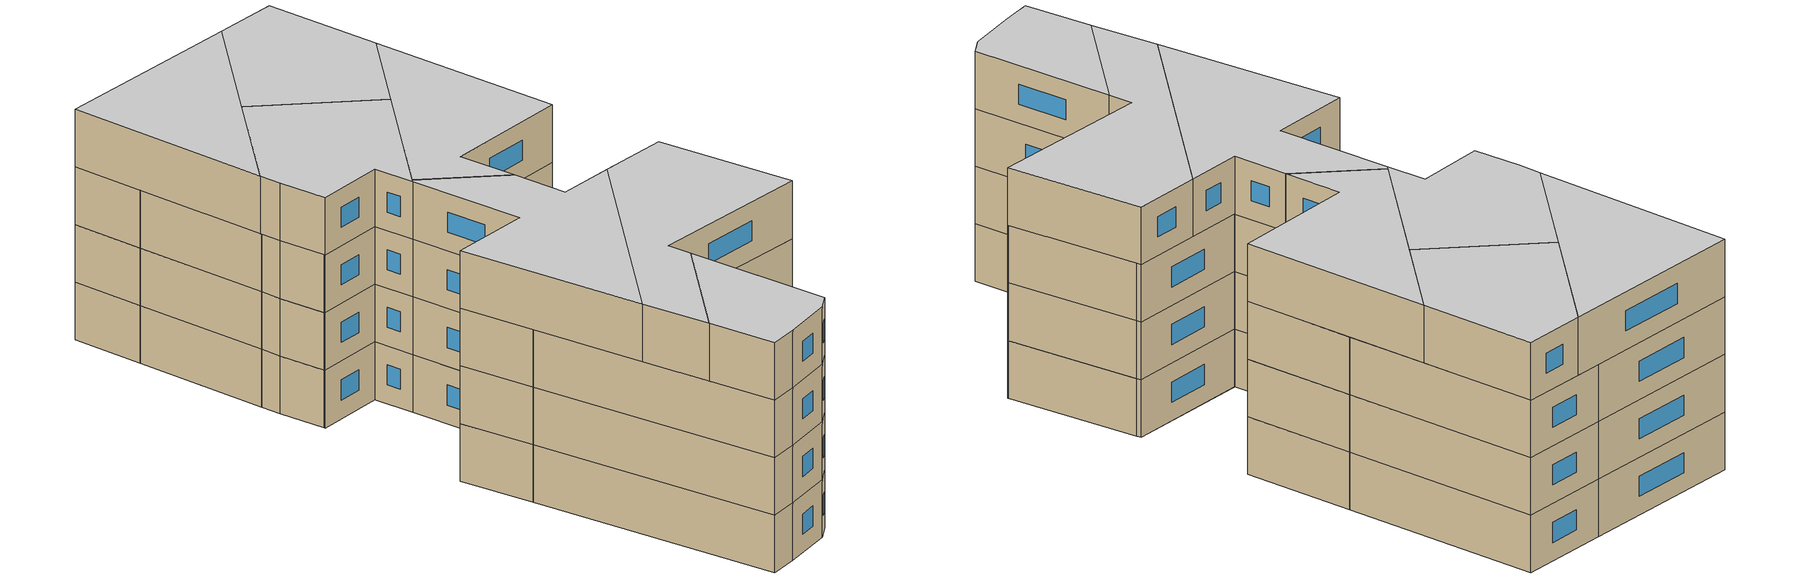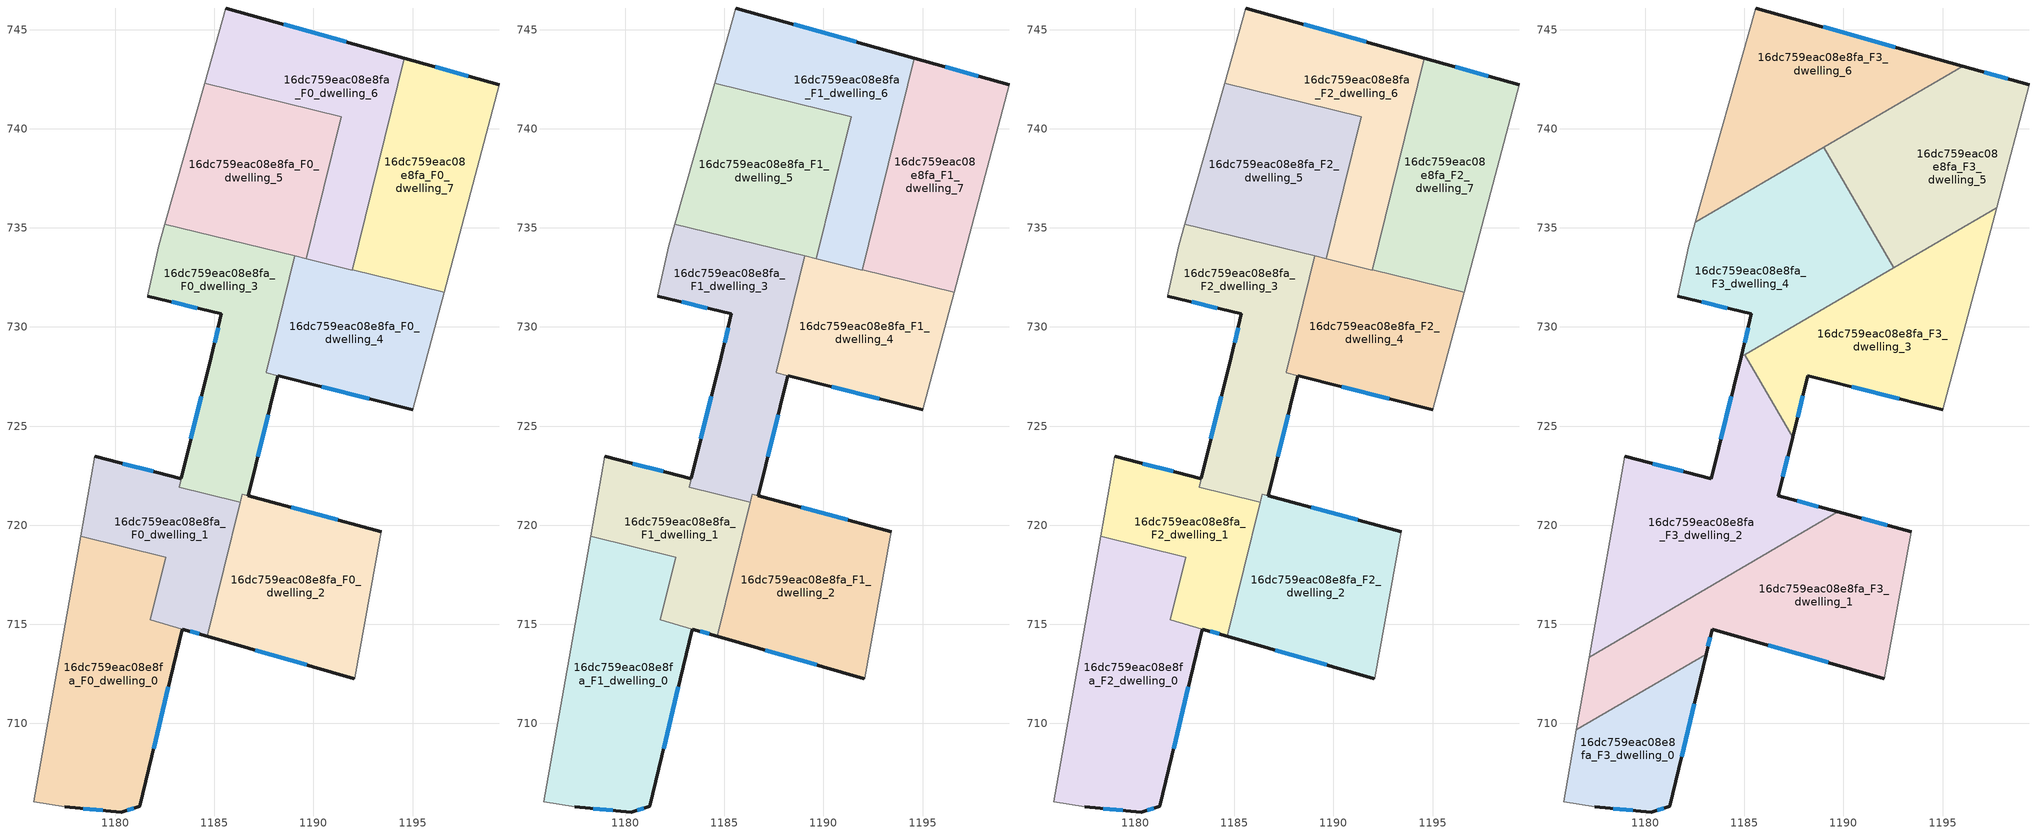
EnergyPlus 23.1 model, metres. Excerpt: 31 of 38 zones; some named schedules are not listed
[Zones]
16dc759eac08e8fa_F0_dwelling_0
 floor ground (EU_floor_Construction): 1182.54,718.39 1181.76,715.22 1183.37,714.76 1181.25,705.82 1180.3,705.53 1177.46,705.79 1175.88,706.04 1178.26,719.44 z0
 wall outside (EU_wall_Construction): 1177.46,705.79 1180.3,705.53 1181.25,705.82 1183.37,714.76 z0:3
 wall adiabatic (EU_wall_Construction): 1178.26,719.44 1175.88,706.04 1177.46,705.79 z0:3
 wall to 16dc759eac08e8fa_F0_dwelling_1 (EU_wall_Construction): 1183.37,714.76 1181.76,715.22 / 1181.76,715.23 1182.54,718.39 1178.26,719.44 z0:3
 window (EU_Window_Construction): 1180.61,705.63 1180.94,705.73 / 1178.38,705.71 1179.38,705.62 / 1181.94,708.73 1182.68,711.85 z0.98:2.02
16dc759eac08e8fa_F0_dwelling_1
 floor ground (EU_floor_Construction): 1186.3,721.15 1184.65,714.39 1181.76,715.22 1182.54,718.39 1178.26,719.44 1178.97,723.47 1183.33,722.35 1183.23,721.91 1184.56,721.58 z0
 wall outside (EU_wall_Construction): 1183.33,722.35 1178.97,723.47 / 1183.37,714.76 1184.65,714.39 z0:3
 wall adiabatic (EU_wall_Construction): 1178.97,723.47 1178.26,719.44 z0:3
 wall to 16dc759eac08e8fa_F0_dwelling_3 (EU_wall_Construction): 1186.3,721.15 1184.56,721.58 1183.23,721.91 1183.33,722.35 z0:3
 wall to 16dc759eac08e8fa_F0_dwelling_2 (EU_wall_Construction): 1184.65,714.39 1186.3,721.15 z0:3
 window (EU_Window_Construction): 1181.91,722.72 1180.39,723.11 / 1183.79,714.64 1184.24,714.51 z0.98:2.02
16dc759eac08e8fa_F0_dwelling_2
 floor ground (EU_floor_Construction): 1193.42,719.67 1193.38,719.43 1192.07,712.29 1192.07,712.26 1184.65,714.39 1186.41,721.57 z0
 wall outside (EU_wall_Construction): 1193.42,719.67 1186.7,721.49 / 1184.65,714.39 1192.07,712.26 z0:3
 wall to 16dc759eac08e8fa_F0_dwelling_3 (EU_wall_Construction): 1186.7,721.49 1186.41,721.57 1186.3,721.15 z0:3
 wall adiabatic (EU_wall_Construction): 1192.07,712.26 1192.07,712.29 1193.38,719.43 1193.42,719.67 z0:3
 window (EU_Window_Construction): 1191.24,720.26 1188.89,720.9 / 1187.07,713.7 1189.66,712.96 z0.98:2.02
16dc759eac08e8fa_F0_dwelling_3
 floor ground (EU_floor_Construction): 1189.04,733.59 1187.61,727.7 1188.21,727.55 1186.7,721.49 1186.41,721.57 1186.3,721.15 1184.56,721.58 1183.23,721.91 1183.33,722.36 1184.84,728.49 1185.36,730.66 1181.64,731.55 1181.65,731.61 1182.19,734.1 1182.5,735.18 z0
 wall outside (EU_wall_Construction): 1181.64,731.55 1185.36,730.66 1184.84,728.49 1183.33,722.36 / 1186.7,721.49 1188.21,727.55 z0:3
 wall adiabatic (EU_wall_Construction): 1182.5,735.18 1182.19,734.1 1181.65,731.61 1181.64,731.55 z0:3
 wall to 16dc759eac08e8fa_F0_dwelling_4 (EU_wall_Construction): 1188.21,727.55 1187.61,727.7 / 1187.61,727.71 1189.04,733.59 z0:3
 wall to 16dc759eac08e8fa_F0_dwelling_5 (EU_wall_Construction): 1189.04,733.59 1182.5,735.18 z0:3
 window (EU_Window_Construction): 1184.35,726.5 1183.82,724.35 / 1185.19,729.96 1185.01,729.2 / 1182.85,731.26 1184.15,730.95 / 1187.19,723.46 1187.72,725.58 z0.98:2.02
16dc759eac08e8fa_F0_dwelling_4
 floor ground (EU_floor_Construction): 1196.59,731.75 1195.02,725.83 1187.61,727.7 1189.04,733.59 z0
 wall outside (EU_wall_Construction): 1188.21,727.55 1195.02,725.83 z0:3
 wall adiabatic (EU_wall_Construction): 1195.02,725.83 1196.59,731.75 z0:3
 wall to 16dc759eac08e8fa_F0_dwelling_7 (EU_wall_Construction): 1196.59,731.75 1191.96,732.88 z0:3
 wall to 16dc759eac08e8fa_F0_dwelling_6 (EU_wall_Construction): 1191.96,732.88 1189.65,733.44 z0:3
 wall to 16dc759eac08e8fa_F0_dwelling_5 (EU_wall_Construction): 1189.65,733.44 1189.04,733.59 z0:3
 window (EU_Window_Construction): 1190.43,726.99 1192.81,726.39 z0.98:2.02
16dc759eac08e8fa_F0_dwelling_5
 floor ground (EU_floor_Construction): 1191.39,740.6 1189.65,733.44 1182.5,735.18 1184.5,742.29 z0
 wall to 16dc759eac08e8fa_F0_dwelling_6 (EU_wall_Construction): 1189.65,733.44 1191.39,740.6 1184.5,742.29 z0:3
 wall adiabatic (EU_wall_Construction): 1184.5,742.29 1182.5,735.18 z0:3
16dc759eac08e8fa_F0_dwelling_6
 floor ground (EU_floor_Construction): 1194.57,743.57 1191.96,732.88 1189.65,733.44 1191.39,740.6 1184.5,742.29 1185.58,746.09 z0
 wall outside (EU_wall_Construction): 1194.57,743.57 1185.58,746.09 z0:3
 wall adiabatic (EU_wall_Construction): 1185.58,746.09 1184.5,742.29 z0:3
 wall to 16dc759eac08e8fa_F0_dwelling_7 (EU_wall_Construction): 1191.96,732.88 1194.57,743.57 z0:3
 window (EU_Window_Construction): 1191.65,744.39 1188.5,745.27 z0.98:2.02
16dc759eac08e8fa_F0_dwelling_7
 floor ground (EU_floor_Construction): 1199.38,742.22 1196.59,731.75 1191.96,732.88 1194.57,743.57 z0
 wall outside (EU_wall_Construction): 1199.38,742.22 1194.57,743.57 z0:3
 wall adiabatic (EU_wall_Construction): 1196.59,731.75 1199.38,742.22 z0:3
 window (EU_Window_Construction): 1197.82,742.66 1196.14,743.13 z0.98:2.02
16dc759eac08e8fa_F1_dwelling_0
 floor to 16dc759eac08e8fa_F0_dwelling_0 (EU_floor_Construction): 1182.54,718.39 1181.76,715.22 1183.37,714.76 1181.25,705.82 1180.3,705.53 1177.46,705.79 1175.88,706.04 1178.26,719.44 z3
 wall outside (EU_wall_Construction): 1177.46,705.79 1180.3,705.53 1181.25,705.82 1183.37,714.76 z3:6
 wall adiabatic (EU_wall_Construction): 1178.26,719.44 1175.88,706.04 1177.46,705.79 z3:6
 wall to 16dc759eac08e8fa_F1_dwelling_1 (EU_wall_Construction): 1183.37,714.76 1181.76,715.22 / 1181.76,715.23 1182.54,718.39 1178.26,719.44 z3:6
 window (EU_Window_Construction): 1180.61,705.63 1180.94,705.73 / 1178.38,705.71 1179.38,705.62 / 1181.94,708.73 1182.68,711.85 z3.98:5.02
16dc759eac08e8fa_F1_dwelling_1
 floor to 16dc759eac08e8fa_F0_dwelling_1 (EU_floor_Construction): 1186.3,721.15 1184.65,714.39 1181.76,715.22 1182.54,718.39 1178.26,719.44 1178.97,723.47 1183.33,722.35 1183.23,721.91 1184.56,721.58 z3
 wall outside (EU_wall_Construction): 1183.33,722.35 1178.97,723.47 / 1183.37,714.76 1184.65,714.39 z3:6
 wall adiabatic (EU_wall_Construction): 1178.97,723.47 1178.26,719.44 z3:6
 wall to 16dc759eac08e8fa_F1_dwelling_3 (EU_wall_Construction): 1186.3,721.15 1184.56,721.58 1183.23,721.91 1183.33,722.35 z3:6
 wall to 16dc759eac08e8fa_F1_dwelling_2 (EU_wall_Construction): 1184.65,714.39 1186.3,721.15 z3:6
 window (EU_Window_Construction): 1181.91,722.72 1180.39,723.11 / 1183.79,714.64 1184.24,714.51 z3.98:5.02
16dc759eac08e8fa_F1_dwelling_2
 floor to 16dc759eac08e8fa_F0_dwelling_2 (EU_floor_Construction): 1193.42,719.67 1193.38,719.43 1192.07,712.29 1192.07,712.26 1184.65,714.39 1186.41,721.57 1186.7,721.49 z3
 wall outside (EU_wall_Construction): 1193.42,719.67 1186.7,721.49 / 1184.65,714.39 1192.07,712.26 z3:6
 wall to 16dc759eac08e8fa_F1_dwelling_3 (EU_wall_Construction): 1186.7,721.49 1186.41,721.57 1186.3,721.15 z3:6
 wall adiabatic (EU_wall_Construction): 1192.07,712.26 1192.07,712.29 1193.38,719.43 1193.42,719.67 z3:6
 window (EU_Window_Construction): 1191.24,720.26 1188.89,720.9 / 1187.07,713.7 1189.66,712.96 z3.98:5.02
16dc759eac08e8fa_F1_dwelling_3
 floor to 16dc759eac08e8fa_F0_dwelling_3 (EU_floor_Construction): 1189.04,733.59 1187.61,727.7 1188.21,727.55 1186.7,721.49 1186.41,721.57 1186.3,721.15 1184.56,721.58 1183.23,721.91 1183.33,722.36 1184.84,728.49 1185.36,730.66 1181.64,731.55 1181.65,731.61 1182.19,734.1 1182.5,735.18 z3
 wall outside (EU_wall_Construction): 1181.64,731.55 1185.36,730.66 1184.84,728.49 1183.33,722.36 / 1186.7,721.49 1188.21,727.55 z3:6
 wall adiabatic (EU_wall_Construction): 1182.5,735.18 1182.19,734.1 1181.65,731.61 1181.64,731.55 z3:6
 wall to 16dc759eac08e8fa_F1_dwelling_4 (EU_wall_Construction): 1188.21,727.55 1187.61,727.7 / 1187.61,727.71 1189.04,733.59 z3:6
 wall to 16dc759eac08e8fa_F1_dwelling_5 (EU_wall_Construction): 1189.04,733.59 1182.5,735.18 z3:6
 window (EU_Window_Construction): 1184.35,726.5 1183.82,724.35 / 1185.19,729.96 1185.01,729.2 / 1182.85,731.26 1184.15,730.95 / 1187.19,723.46 1187.72,725.58 z3.98:5.02
16dc759eac08e8fa_F1_dwelling_4
 floor to 16dc759eac08e8fa_F0_dwelling_4 (EU_floor_Construction): 1196.59,731.75 1195.02,725.83 1187.61,727.71 1189.04,733.59 z3
 wall outside (EU_wall_Construction): 1188.21,727.55 1195.02,725.83 z3:6
 wall adiabatic (EU_wall_Construction): 1195.02,725.83 1196.59,731.75 z3:6
 wall to 16dc759eac08e8fa_F1_dwelling_7 (EU_wall_Construction): 1196.59,731.75 1191.96,732.88 z3:6
 wall to 16dc759eac08e8fa_F1_dwelling_6 (EU_wall_Construction): 1191.96,732.88 1189.65,733.44 z3:6
 wall to 16dc759eac08e8fa_F1_dwelling_5 (EU_wall_Construction): 1189.65,733.44 1189.04,733.59 z3:6
 window (EU_Window_Construction): 1190.43,726.99 1192.81,726.39 z3.98:5.02
16dc759eac08e8fa_F1_dwelling_5
 floor to 16dc759eac08e8fa_F0_dwelling_5 (EU_floor_Construction): 1191.39,740.6 1189.65,733.44 1182.5,735.18 1184.5,742.29 z3
 wall to 16dc759eac08e8fa_F1_dwelling_6 (EU_wall_Construction): 1189.65,733.44 1191.39,740.6 1184.5,742.29 z3:6
 wall adiabatic (EU_wall_Construction): 1184.5,742.29 1182.5,735.18 z3:6
16dc759eac08e8fa_F1_dwelling_6
 floor to 16dc759eac08e8fa_F0_dwelling_6 (EU_floor_Construction): 1194.57,743.57 1191.96,732.88 1189.65,733.44 1191.39,740.6 1184.5,742.29 1185.58,746.09 z3
 wall outside (EU_wall_Construction): 1194.57,743.57 1185.58,746.09 z3:6
 wall adiabatic (EU_wall_Construction): 1185.58,746.09 1184.5,742.29 z3:6
 wall to 16dc759eac08e8fa_F1_dwelling_7 (EU_wall_Construction): 1191.96,732.88 1194.57,743.57 z3:6
 window (EU_Window_Construction): 1191.65,744.39 1188.5,745.27 z3.98:5.02
16dc759eac08e8fa_F1_dwelling_7
 floor to 16dc759eac08e8fa_F0_dwelling_7 (EU_floor_Construction): 1199.38,742.22 1196.59,731.75 1191.96,732.88 1194.57,743.57 z3
 wall outside (EU_wall_Construction): 1199.38,742.22 1194.57,743.57 z3:6
 wall adiabatic (EU_wall_Construction): 1196.59,731.75 1199.38,742.22 z3:6
 window (EU_Window_Construction): 1197.82,742.66 1196.14,743.13 z3.98:5.02
16dc759eac08e8fa_F2_dwelling_0
 floor to 16dc759eac08e8fa_F1_dwelling_0 (EU_floor_Construction): 1182.54,718.39 1181.76,715.22 1183.37,714.76 1181.25,705.82 1180.3,705.53 1177.46,705.79 1175.88,706.04 1178.26,719.44 z6
 wall outside (EU_wall_Construction): 1177.46,705.79 1180.3,705.53 1181.25,705.82 1183.37,714.76 z6:9
 wall adiabatic (EU_wall_Construction): 1178.26,719.44 1175.88,706.04 1177.46,705.79 z6:9
 wall to 16dc759eac08e8fa_F2_dwelling_1 (EU_wall_Construction): 1183.37,714.76 1181.76,715.22 / 1181.76,715.23 1182.54,718.39 1178.26,719.44 z6:9
 window (EU_Window_Construction): 1180.61,705.63 1180.94,705.73 / 1178.38,705.71 1179.38,705.62 / 1181.94,708.73 1182.68,711.85 z6.98:8.02
16dc759eac08e8fa_F2_dwelling_1
 floor to 16dc759eac08e8fa_F1_dwelling_1 (EU_floor_Construction): 1186.3,721.15 1184.65,714.39 1181.76,715.22 1182.54,718.39 1178.26,719.44 1178.97,723.47 1183.33,722.35 1183.23,721.91 1184.56,721.58 z6
 wall outside (EU_wall_Construction): 1183.33,722.35 1178.97,723.47 / 1183.37,714.76 1184.65,714.39 z6:9
 wall adiabatic (EU_wall_Construction): 1178.97,723.47 1178.26,719.44 z6:9
 wall to 16dc759eac08e8fa_F2_dwelling_3 (EU_wall_Construction): 1186.3,721.15 1184.56,721.58 1183.23,721.91 1183.33,722.35 z6:9
 wall to 16dc759eac08e8fa_F2_dwelling_2 (EU_wall_Construction): 1184.65,714.39 1186.3,721.15 z6:9
 window (EU_Window_Construction): 1181.91,722.72 1180.39,723.11 / 1183.79,714.64 1184.24,714.51 z6.98:8.02
16dc759eac08e8fa_F2_dwelling_2
 floor to 16dc759eac08e8fa_F1_dwelling_2 (EU_floor_Construction): 1193.42,719.67 1193.38,719.43 1192.07,712.29 1192.07,712.26 1184.65,714.39 1186.41,721.57 1186.7,721.49 z6
 wall outside (EU_wall_Construction): 1193.42,719.67 1186.7,721.49 / 1184.65,714.39 1192.07,712.26 z6:9
 wall to 16dc759eac08e8fa_F2_dwelling_3 (EU_wall_Construction): 1186.7,721.49 1186.41,721.57 1186.3,721.15 z6:9
 wall adiabatic (EU_wall_Construction): 1192.07,712.26 1192.07,712.29 1193.38,719.43 1193.42,719.67 z6:9
 window (EU_Window_Construction): 1191.24,720.26 1188.89,720.9 / 1187.07,713.7 1189.66,712.96 z6.98:8.02
16dc759eac08e8fa_F2_dwelling_3
 floor to 16dc759eac08e8fa_F1_dwelling_3 (EU_floor_Construction): 1189.04,733.59 1187.61,727.7 1188.21,727.55 1186.7,721.49 1186.41,721.57 1186.3,721.15 1184.56,721.58 1183.23,721.91 1183.33,722.36 1184.84,728.49 1185.36,730.66 1181.64,731.55 1181.65,731.61 1182.19,734.1 1182.5,735.18 z6
 wall outside (EU_wall_Construction): 1181.64,731.55 1185.36,730.66 1184.84,728.49 1183.33,722.36 / 1186.7,721.49 1188.21,727.55 z6:9
 wall adiabatic (EU_wall_Construction): 1182.5,735.18 1182.19,734.1 1181.65,731.61 1181.64,731.55 z6:9
 wall to 16dc759eac08e8fa_F2_dwelling_4 (EU_wall_Construction): 1188.21,727.55 1187.61,727.7 / 1187.61,727.71 1189.04,733.59 z6:9
 wall to 16dc759eac08e8fa_F2_dwelling_5 (EU_wall_Construction): 1189.04,733.59 1182.5,735.18 z6:9
 window (EU_Window_Construction): 1184.35,726.5 1183.82,724.35 / 1185.19,729.96 1185.01,729.2 / 1182.85,731.26 1184.15,730.95 / 1187.19,723.46 1187.72,725.58 z6.98:8.02
16dc759eac08e8fa_F2_dwelling_4
 floor to 16dc759eac08e8fa_F1_dwelling_4 (EU_floor_Construction): 1196.59,731.75 1195.02,725.83 1187.61,727.71 1189.04,733.59 z6
 wall outside (EU_wall_Construction): 1188.21,727.55 1195.02,725.83 z6:9
 wall adiabatic (EU_wall_Construction): 1195.02,725.83 1196.59,731.75 z6:9
 wall to 16dc759eac08e8fa_F2_dwelling_7 (EU_wall_Construction): 1196.59,731.75 1191.96,732.88 z6:9
 wall to 16dc759eac08e8fa_F2_dwelling_6 (EU_wall_Construction): 1191.96,732.88 1189.65,733.44 z6:9
 wall to 16dc759eac08e8fa_F2_dwelling_5 (EU_wall_Construction): 1189.65,733.44 1189.04,733.59 z6:9
 window (EU_Window_Construction): 1190.43,726.99 1192.81,726.39 z6.98:8.02
16dc759eac08e8fa_F2_dwelling_5
 floor to 16dc759eac08e8fa_F1_dwelling_5 (EU_floor_Construction): 1191.39,740.6 1189.65,733.44 1182.5,735.18 1184.5,742.29 z6
 wall to 16dc759eac08e8fa_F2_dwelling_6 (EU_wall_Construction): 1189.65,733.44 1191.39,740.6 1184.5,742.29 z6:9
 wall adiabatic (EU_wall_Construction): 1184.5,742.29 1182.5,735.18 z6:9
16dc759eac08e8fa_F2_dwelling_6
 floor to 16dc759eac08e8fa_F1_dwelling_6 (EU_floor_Construction): 1194.57,743.57 1191.96,732.88 1189.65,733.44 1191.39,740.6 1184.5,742.29 1185.58,746.09 z6
 wall outside (EU_wall_Construction): 1194.57,743.57 1185.58,746.09 z6:9
 wall adiabatic (EU_wall_Construction): 1185.58,746.09 1184.5,742.29 z6:9
 wall to 16dc759eac08e8fa_F2_dwelling_7 (EU_wall_Construction): 1191.96,732.88 1194.57,743.57 z6:9
 window (EU_Window_Construction): 1191.65,744.39 1188.5,745.27 z6.98:8.02
16dc759eac08e8fa_F2_dwelling_7
 floor to 16dc759eac08e8fa_F1_dwelling_7 (EU_floor_Construction): 1199.38,742.22 1196.59,731.75 1191.96,732.88 1194.57,743.57 z6
 wall outside (EU_wall_Construction): 1199.38,742.22 1194.57,743.57 z6:9
 wall adiabatic (EU_wall_Construction): 1196.59,731.75 1199.38,742.22 z6:9
 window (EU_Window_Construction): 1197.82,742.66 1196.14,743.13 z6.98:8.02
16dc759eac08e8fa_F3_dwelling_0
 floor to 16dc759eac08e8fa_F2_dwelling_0 (EU_floor_Construction): 1183.07,713.49 1181.25,705.82 1180.3,705.53 1177.46,705.79 1175.88,706.04 1176.53,709.67 z9
 wall outside (EU_wall_Construction): 1177.46,705.79 1180.3,705.53 1181.25,705.82 1183.07,713.49 z9:12
 wall adiabatic (EU_wall_Construction): 1176.53,709.67 1175.88,706.04 1177.46,705.79 z9:12
 wall to 16dc759eac08e8fa_F3_dwelling_1 (EU_wall_Construction): 1183.07,713.49 1176.53,709.67 z9:12
 window (EU_Window_Construction): 1181.84,708.32 1182.48,711 / 1180.61,705.63 1180.94,705.73 / 1178.38,705.71 1179.38,705.62 z9.98:11.02
 ceiling to 16dc759eac08e8fa_F4_dwelling_0 (EU_floor_Construction): 1181.25,705.82 1183.07,713.49 1176.53,709.67 1175.88,706.04 1177.46,705.79 1180.3,705.53 z12
16dc759eac08e8fa_F3_dwelling_1
 floor to 16dc759eac08e8fa_F2_dwelling_2 (EU_floor_Construction): 1193.42,719.67 1192.07,712.29 1192.07,712.26 1184.65,714.39 1185.6,718.27 1189.72,720.67 z9
 floor to 16dc759eac08e8fa_F2_dwelling_0 (EU_floor_Construction): 1181.99,716.16 1181.76,715.22 1183.37,714.76 1183.07,713.49 1176.53,709.67 1177.18,713.35 z9
 floor to 16dc759eac08e8fa_F2_dwelling_1 (EU_floor_Construction): 1185.6,718.27 1184.65,714.39 1184.26,714.51 1181.76,715.23 1181.99,716.16 z9
 wall outside (EU_wall_Construction): 1193.42,719.67 1189.72,720.67 / 1183.07,713.49 1183.37,714.76 1192.07,712.26 z9:12
 wall to 16dc759eac08e8fa_F3_dwelling_2 (EU_wall_Construction): 1189.72,720.67 1177.18,713.35 z9:12
 wall adiabatic (EU_wall_Construction): 1192.07,712.26 1193.42,719.67 / 1177.18,713.35 1176.53,709.67 z9:12
 window (EU_Window_Construction): 1192.22,720 1190.92,720.35 / 1186.2,713.95 1189.24,713.08 / 1183.17,713.91 1183.27,714.35 z9.98:11.02
 ceiling to 16dc759eac08e8fa_F4_dwelling_1 (EU_floor_Construction): 1192.07,712.26 1193.42,719.67 1189.72,720.67 1177.18,713.35 1176.53,709.67 1183.07,713.49 1183.37,714.76 z12
16dc759eac08e8fa_F3_dwelling_2
 floor to 16dc759eac08e8fa_F2_dwelling_1 (EU_floor_Construction): 1186.3,721.15 1185.6,718.27 1181.99,716.16 1182.54,718.39 1178.26,719.44 1178.97,723.47 1183.33,722.35 1183.23,721.91 1184.56,721.58 z9
 floor to 16dc759eac08e8fa_F2_dwelling_3 (EU_floor_Construction): 1185.01,728.59 1187.43,724.44 1186.7,721.49 1186.41,721.57 1186.3,721.15 1184.56,721.58 1183.23,721.91 1183.33,722.35 1184.84,728.49 z9
 floor to 16dc759eac08e8fa_F2_dwelling_0 (EU_floor_Construction): 1182.54,718.39 1181.99,716.16 1177.18,713.35 1178.26,719.44 z9
 floor to 16dc759eac08e8fa_F2_dwelling_2 (EU_floor_Construction): 1189.72,720.67 1185.6,718.27 1186.41,721.57 z9
 wall outside (EU_wall_Construction): 1184.84,728.49 1183.33,722.35 1178.97,723.47 / 1189.72,720.67 1186.7,721.49 1187.43,724.44 z9:12
 wall to 16dc759eac08e8fa_F3_dwelling_3 (EU_wall_Construction): 1187.43,724.44 1185.01,728.59 z9:12
 wall adiabatic (EU_wall_Construction): 1178.97,723.47 1177.18,713.35 z9:12
 wall to 16dc759eac08e8fa_F3_dwelling_4 (EU_wall_Construction): 1185.01,728.59 1184.84,728.49 z9:12
 window (EU_Window_Construction): 1181.91,722.72 1180.39,723.11 / 1184.35,726.5 1183.82,724.35 / 1186.94,722.45 1187.19,723.48 / 1188.74,720.94 1187.68,721.23 z9.98:11.02
 ceiling to 16dc759eac08e8fa_F4_dwelling_2 (EU_floor_Construction): 1189.72,720.67 1186.7,721.49 1187.43,724.44 1185.01,728.59 1184.84,728.49 1183.33,722.35 1178.97,723.47 1177.18,713.35 z12
16dc759eac08e8fa_F3_dwelling_3
 floor to 16dc759eac08e8fa_F2_dwelling_4 (EU_floor_Construction): 1196.59,731.75 1195.02,725.83 1187.61,727.71 1188.29,730.51 1192.23,732.81 z9
 floor to 16dc759eac08e8fa_F2_dwelling_7 (EU_floor_Construction): 1197.73,736.02 1196.59,731.75 1192.23,732.81 z9
 floor to 16dc759eac08e8fa_F2_dwelling_3 (EU_floor_Construction): 1188.29,730.51 1187.61,727.71 1188.21,727.55 1187.43,724.44 1185.01,728.59 z9
 floor adiabatic (EU_floor_Construction): 1195.02,725.83 1188.21,727.55 1187.61,727.71 z9
 wall outside (EU_wall_Construction): 1187.43,724.44 1188.21,727.55 1195.02,725.83 z9:12
 wall adiabatic (EU_wall_Construction): 1195.02,725.83 1197.73,736.02 z9:12
 wall to 16dc759eac08e8fa_F3_dwelling_4 (EU_wall_Construction): 1192.54,732.99 1185.01,728.59 z9:12
 wall to 16dc759eac08e8fa_F3_dwelling_5 (EU_wall_Construction): 1197.73,736.02 1192.55,732.99 z9:12
 window (EU_Window_Construction): 1190.42,726.99 1192.8,726.39 / 1187.69,725.45 1187.96,726.54 z9.98:11.02
 ceiling to 16dc759eac08e8fa_F4_dwelling_3 (EU_floor_Construction): 1195.02,725.83 1197.73,736.02 1185.01,728.59 1187.43,724.44 1188.21,727.55 z12
16dc759eac08e8fa_F3_dwelling_4
 floor to 16dc759eac08e8fa_F2_dwelling_3 (EU_floor_Construction): 1189.04,733.59 1188.29,730.51 1184.84,728.49 1185.36,730.66 1181.64,731.55 1182.19,734.1 1182.5,735.18 z9
 floor to 16dc759eac08e8fa_F2_dwelling_5 (EU_floor_Construction): 1189,739.06 1190.42,736.62 1189.65,733.44 1182.5,735.18 1182.52,735.28 z9
 floor to 16dc759eac08e8fa_F2_dwelling_4 (EU_floor_Construction): 1192.23,732.81 1188.29,730.51 1189.04,733.59 z9
 floor to 16dc759eac08e8fa_F2_dwelling_6 (EU_floor_Construction): 1190.42,736.62 1192.15,733.66 1191.96,732.88 1189.65,733.44 z9
 floor to 16dc759eac08e8fa_F2_dwelling_7 (EU_floor_Construction): 1192.15,733.66 1192.54,732.99 1192.23,732.81 1191.96,732.88 z9
 wall outside (EU_wall_Construction): 1181.64,731.55 1185.36,730.66 1184.84,728.49 z9:12
 wall to 16dc759eac08e8fa_F3_dwelling_5 (EU_wall_Construction): 1192.55,732.99 1189,739.06 z9:12
 wall adiabatic (EU_wall_Construction): 1182.52,735.28 1182.19,734.1 1181.64,731.55 z9:12
 wall to 16dc759eac08e8fa_F3_dwelling_6 (EU_wall_Construction): 1189,739.06 1182.52,735.28 z9:12
 window (EU_Window_Construction): 1185.19,729.96 1185.01,729.2 / 1182.85,731.26 1184.15,730.95 z9.98:11.02
 ceiling to 16dc759eac08e8fa_F4_dwelling_4 (EU_floor_Construction): 1192.55,732.99 1189,739.06 1182.52,735.28 1182.19,734.1 1181.64,731.55 1185.36,730.66 1184.84,728.49 z12
16dc759eac08e8fa_F3_dwelling_5
 floor to 16dc759eac08e8fa_F2_dwelling_7 (EU_floor_Construction): 1199.38,742.22 1197.73,736.02 1192.55,732.99 1192.15,733.66 1194.22,742.11 1196.02,743.16 z9
 floor to 16dc759eac08e8fa_F2_dwelling_6 (EU_floor_Construction): 1194.22,742.11 1192.15,733.66 1190.42,736.62 1191.35,740.44 z9
 floor to 16dc759eac08e8fa_F2_dwelling_5 (EU_floor_Construction): 1191.35,740.44 1190.42,736.62 1189,739.06 z9
 wall outside (EU_wall_Construction): 1199.38,742.22 1196.02,743.16 z9:12
 wall adiabatic (EU_wall_Construction): 1197.73,736.02 1199.38,742.22 z9:12
 wall to 16dc759eac08e8fa_F3_dwelling_6 (EU_wall_Construction): 1196.02,743.16 1189,739.06 z9:12
 window (EU_Window_Construction): 1198.29,742.53 1197.11,742.86 z9.98:11.02
 ceiling to 16dc759eac08e8fa_F4_dwelling_5 (EU_floor_Construction): 1197.73,736.02 1199.38,742.22 1196.02,743.16 1189,739.06 1192.55,732.99 z12
16dc759eac08e8fa_F3_dwelling_6
 floor to 16dc759eac08e8fa_F2_dwelling_6 (EU_floor_Construction): 1194.57,743.57 1194.22,742.11 1191.35,740.44 1191.39,740.6 1184.5,742.29 1185.58,746.09 z9
 floor to 16dc759eac08e8fa_F2_dwelling_7 (EU_floor_Construction): 1196.02,743.16 1194.22,742.11 1194.57,743.57 z9
 floor to 16dc759eac08e8fa_F2_dwelling_5 (EU_floor_Construction): 1191.39,740.6 1191.35,740.44 1182.52,735.28 1184.5,742.29 z9
 wall outside (EU_wall_Construction): 1196.02,743.16 1185.58,746.09 z9:12
 wall adiabatic (EU_wall_Construction): 1185.58,746.09 1182.52,735.28 z9:12
 window (EU_Window_Construction): 1192.62,744.12 1188.97,745.14 z9.98:11.02
 ceiling to 16dc759eac08e8fa_F4_dwelling_6 (EU_floor_Construction): 1196.02,743.16 1185.58,746.09 1182.52,735.28 z12
[Building]
EU S2 Campaign: North Axis=0; Terrain=City; Solar Distribution=FullExterior
[Site:Location]
Bologna: Latitude=44.5; Longitude=11.25; Time Zone=1; Elevation=37
[SizingPeriod:WeatherFileDays]
AnnualSizingPeriod: Begin Month=1; Begin Day of Month=1; End Month=12; End Day of Month=31; Day of Week for Start Day=Monday; Use Weather File Daylight Saving Period=No; Use Weather File Rain and Snow Indicators=No
[MATERIAL]
EU_InternalMass_Material: Roughness=MediumRough; Thickness=0.1; Conductivity=1; Density=1800; Specific Heat=900; Thermal Absorptance=0.9; Solar Absorptance=0.7; Visible Absorptance=0.7
[MATERIAL:NOMASS] Roughness=MediumRough; Thermal Absorptance=0.9; Solar Absorptance=0.7; Visible Absorptance=0.7
Name | Thermal Resistance
EU_wall_NoMass | 0.905828
EU_floor_NoMass | 0.67114
[WINDOWMATERIAL:SIMPLEGLAZINGSYSTEM]
EU_Window_SimpleGlazing: UFactor=4.52486; Solar Heat Gain Coefficient=0.85; Visible Transmittance=0.85
[CONSTRUCTION]
EU_wall_Construction: EU_wall_NoMass
EU_floor_Construction: EU_floor_NoMass
EU_Window_Construction: EU_Window_SimpleGlazing
EU_InternalMass_Construction: EU_InternalMass_Material
[ZONE] Type=1; Multiplier=1; Ceiling Height=autocalculate; Floor Area=autocalculate; Part of Total Floor Area=Yes
Name | Volume
16dc759eac08e8fa_F0_dwelling_0; 16dc759eac08e8fa_F1_dwelling_0; 16dc759eac08e8fa_F2_dwelling_0 | 208.994
16dc759eac08e8fa_F3_dwelling_0 | 97.344
16dc759eac08e8fa_F0_dwelling_1; 16dc759eac08e8fa_F1_dwelling_1; 16dc759eac08e8fa_F2_dwelling_1 | 117.237
16dc759eac08e8fa_F3_dwelling_1 | 229.096
16dc759eac08e8fa_F0_dwelling_2 | 167.235
16dc759eac08e8fa_F1_dwelling_2; 16dc759eac08e8fa_F2_dwelling_2 | 167.242
16dc759eac08e8fa_F3_dwelling_2 | 221.579
16dc759eac08e8fa_F0_dwelling_3; 16dc759eac08e8fa_F1_dwelling_3; 16dc759eac08e8fa_F2_dwelling_3 | 164.958
16dc759eac08e8fa_F3_dwelling_3 | 182.673
16dc759eac08e8fa_F0_dwelling_4 | 140.755
16dc759eac08e8fa_F1_dwelling_4; 16dc759eac08e8fa_F2_dwelling_4 | 140.698
16dc759eac08e8fa_F3_dwelling_4 | 182.674
16dc759eac08e8fa_F0_dwelling_5; 16dc759eac08e8fa_F1_dwelling_5; 16dc759eac08e8fa_F2_dwelling_5 | 159.859
16dc759eac08e8fa_F3_dwelling_5 | 182.671
16dc759eac08e8fa_F0_dwelling_6; 16dc759eac08e8fa_F1_dwelling_6; 16dc759eac08e8fa_F2_dwelling_6 | 159.82
16dc759eac08e8fa_F3_dwelling_6 | 182.658
16dc759eac08e8fa_F0_dwelling_7; 16dc759eac08e8fa_F1_dwelling_7; 16dc759eac08e8fa_F2_dwelling_7 | 159.837
[INTERNALMASS] Construction=EU_InternalMass_Construction
Name | Zone or ZoneList | Surface Area
16dc759eac08e8fa_F0_dwelling_0_EU_InternalMass | 16dc759eac08e8fa_F0_dwelling_0 | 69.6653
16dc759eac08e8fa_F0_dwelling_1_EU_InternalMass | 16dc759eac08e8fa_F0_dwelling_1 | 39.0869
16dc759eac08e8fa_F0_dwelling_2_EU_InternalMass | 16dc759eac08e8fa_F0_dwelling_2 | 55.7455
16dc759eac08e8fa_F0_dwelling_3_EU_InternalMass | 16dc759eac08e8fa_F0_dwelling_3 | 54.9885
16dc759eac08e8fa_F0_dwelling_4_EU_InternalMass | 16dc759eac08e8fa_F0_dwelling_4 | 46.9152
16dc759eac08e8fa_F0_dwelling_5_EU_InternalMass | 16dc759eac08e8fa_F0_dwelling_5 | 53.2864
16dc759eac08e8fa_F0_dwelling_6_EU_InternalMass | 16dc759eac08e8fa_F0_dwelling_6 | 53.2735
16dc759eac08e8fa_F0_dwelling_7_EU_InternalMass | 16dc759eac08e8fa_F0_dwelling_7 | 53.278
16dc759eac08e8fa_F1_dwelling_0_EU_InternalMass | 16dc759eac08e8fa_F1_dwelling_0 | 69.6653
16dc759eac08e8fa_F1_dwelling_1_EU_InternalMass | 16dc759eac08e8fa_F1_dwelling_1 | 39.0869
16dc759eac08e8fa_F1_dwelling_2_EU_InternalMass | 16dc759eac08e8fa_F1_dwelling_2 | 55.7455
16dc759eac08e8fa_F1_dwelling_3_EU_InternalMass | 16dc759eac08e8fa_F1_dwelling_3 | 54.9885
16dc759eac08e8fa_F1_dwelling_4_EU_InternalMass | 16dc759eac08e8fa_F1_dwelling_4 | 46.9152
16dc759eac08e8fa_F1_dwelling_5_EU_InternalMass | 16dc759eac08e8fa_F1_dwelling_5 | 53.2864
16dc759eac08e8fa_F1_dwelling_6_EU_InternalMass | 16dc759eac08e8fa_F1_dwelling_6 | 53.2735
16dc759eac08e8fa_F1_dwelling_7_EU_InternalMass | 16dc759eac08e8fa_F1_dwelling_7 | 53.278
16dc759eac08e8fa_F2_dwelling_0_EU_InternalMass | 16dc759eac08e8fa_F2_dwelling_0 | 69.6653
16dc759eac08e8fa_F2_dwelling_1_EU_InternalMass | 16dc759eac08e8fa_F2_dwelling_1 | 39.0869
16dc759eac08e8fa_F2_dwelling_2_EU_InternalMass | 16dc759eac08e8fa_F2_dwelling_2 | 55.7455
16dc759eac08e8fa_F2_dwelling_3_EU_InternalMass | 16dc759eac08e8fa_F2_dwelling_3 | 54.9885
16dc759eac08e8fa_F2_dwelling_4_EU_InternalMass | 16dc759eac08e8fa_F2_dwelling_4 | 46.9152
16dc759eac08e8fa_F2_dwelling_5_EU_InternalMass | 16dc759eac08e8fa_F2_dwelling_5 | 53.2864
16dc759eac08e8fa_F2_dwelling_6_EU_InternalMass | 16dc759eac08e8fa_F2_dwelling_6 | 53.2735
16dc759eac08e8fa_F2_dwelling_7_EU_InternalMass | 16dc759eac08e8fa_F2_dwelling_7 | 53.278
16dc759eac08e8fa_F3_dwelling_0_EU_InternalMass | 16dc759eac08e8fa_F3_dwelling_0 | 32.4479
16dc759eac08e8fa_F3_dwelling_1_EU_InternalMass | 16dc759eac08e8fa_F3_dwelling_1 | 76.3614
16dc759eac08e8fa_F3_dwelling_2_EU_InternalMass | 16dc759eac08e8fa_F3_dwelling_2 | 73.8619
16dc759eac08e8fa_F3_dwelling_3_EU_InternalMass | 16dc759eac08e8fa_F3_dwelling_3 | 60.8914
16dc759eac08e8fa_F3_dwelling_4_EU_InternalMass | 16dc759eac08e8fa_F3_dwelling_4 | 60.8959
16dc759eac08e8fa_F3_dwelling_5_EU_InternalMass | 16dc759eac08e8fa_F3_dwelling_5 | 60.8907
16dc759eac08e8fa_F3_dwelling_6_EU_InternalMass | 16dc759eac08e8fa_F3_dwelling_6 | 60.8862
[OTHEREQUIPMENT] Fuel Type=Electricity; Design Level Calculation Method=Watts/Area; Power per Zone Floor Area=1; Fraction Latent=0; Fraction Radiant=0; Fraction Lost=0; Carbon Dioxide Generation Rate=0; EndUse Subcategory=EU_Step8_InternalGains
Name | Zone or ZoneList or Space or SpaceList | Schedule
EU_Step8_InternalGain_16dc759eac08e8fa_F0_dwelling_0_f000 | 16dc759eac08e8fa_F0_dwelling_0 | EU_Step8_GainSchedule_16dc759eac08e8fa_F0_dwelling_0_f000
EU_Step8_InternalGain_16dc759eac08e8fa_F0_dwelling_1_f000 | 16dc759eac08e8fa_F0_dwelling_1 | EU_Step8_GainSchedule_16dc759eac08e8fa_F0_dwelling_1_f000
EU_Step8_InternalGain_16dc759eac08e8fa_F0_dwelling_2_f000 | 16dc759eac08e8fa_F0_dwelling_2 | EU_Step8_GainSchedule_16dc759eac08e8fa_F0_dwelling_2_f000
EU_Step8_InternalGain_16dc759eac08e8fa_F0_dwelling_3_f000 | 16dc759eac08e8fa_F0_dwelling_3 | EU_Step8_GainSchedule_16dc759eac08e8fa_F0_dwelling_3_f000
EU_Step8_InternalGain_16dc759eac08e8fa_F0_dwelling_4_f000 | 16dc759eac08e8fa_F0_dwelling_4 | EU_Step8_GainSchedule_16dc759eac08e8fa_F0_dwelling_4_f000
EU_Step8_InternalGain_16dc759eac08e8fa_F0_dwelling_5_f000 | 16dc759eac08e8fa_F0_dwelling_5 | EU_Step8_GainSchedule_16dc759eac08e8fa_F0_dwelling_5_f000
EU_Step8_InternalGain_16dc759eac08e8fa_F0_dwelling_6_f000 | 16dc759eac08e8fa_F0_dwelling_6 | EU_Step8_GainSchedule_16dc759eac08e8fa_F0_dwelling_6_f000
EU_Step8_InternalGain_16dc759eac08e8fa_F0_dwelling_7_f000 | 16dc759eac08e8fa_F0_dwelling_7 | EU_Step8_GainSchedule_16dc759eac08e8fa_F0_dwelling_7_f000
EU_Step8_InternalGain_16dc759eac08e8fa_F1_dwelling_0_f000 | 16dc759eac08e8fa_F1_dwelling_0 | EU_Step8_GainSchedule_16dc759eac08e8fa_F1_dwelling_0_f000
EU_Step8_InternalGain_16dc759eac08e8fa_F1_dwelling_1_f000 | 16dc759eac08e8fa_F1_dwelling_1 | EU_Step8_GainSchedule_16dc759eac08e8fa_F1_dwelling_1_f000
EU_Step8_InternalGain_16dc759eac08e8fa_F1_dwelling_2_f000 | 16dc759eac08e8fa_F1_dwelling_2 | EU_Step8_GainSchedule_16dc759eac08e8fa_F1_dwelling_2_f000
EU_Step8_InternalGain_16dc759eac08e8fa_F1_dwelling_3_f000 | 16dc759eac08e8fa_F1_dwelling_3 | EU_Step8_GainSchedule_16dc759eac08e8fa_F1_dwelling_3_f000
EU_Step8_InternalGain_16dc759eac08e8fa_F1_dwelling_4_f000 | 16dc759eac08e8fa_F1_dwelling_4 | EU_Step8_GainSchedule_16dc759eac08e8fa_F1_dwelling_4_f000
EU_Step8_InternalGain_16dc759eac08e8fa_F1_dwelling_5_f000 | 16dc759eac08e8fa_F1_dwelling_5 | EU_Step8_GainSchedule_16dc759eac08e8fa_F1_dwelling_5_f000
EU_Step8_InternalGain_16dc759eac08e8fa_F1_dwelling_6_f000 | 16dc759eac08e8fa_F1_dwelling_6 | EU_Step8_GainSchedule_16dc759eac08e8fa_F1_dwelling_6_f000
EU_Step8_InternalGain_16dc759eac08e8fa_F1_dwelling_7_f000 | 16dc759eac08e8fa_F1_dwelling_7 | EU_Step8_GainSchedule_16dc759eac08e8fa_F1_dwelling_7_f000
EU_Step8_InternalGain_16dc759eac08e8fa_F2_dwelling_0_f000 | 16dc759eac08e8fa_F2_dwelling_0 | EU_Step8_GainSchedule_16dc759eac08e8fa_F2_dwelling_0_f000
EU_Step8_InternalGain_16dc759eac08e8fa_F2_dwelling_1_f000 | 16dc759eac08e8fa_F2_dwelling_1 | EU_Step8_GainSchedule_16dc759eac08e8fa_F2_dwelling_1_f000
EU_Step8_InternalGain_16dc759eac08e8fa_F2_dwelling_2_f000 | 16dc759eac08e8fa_F2_dwelling_2 | EU_Step8_GainSchedule_16dc759eac08e8fa_F2_dwelling_2_f000
EU_Step8_InternalGain_16dc759eac08e8fa_F2_dwelling_3_f000 | 16dc759eac08e8fa_F2_dwelling_3 | EU_Step8_GainSchedule_16dc759eac08e8fa_F2_dwelling_3_f000
EU_Step8_InternalGain_16dc759eac08e8fa_F2_dwelling_4_f000 | 16dc759eac08e8fa_F2_dwelling_4 | EU_Step8_GainSchedule_16dc759eac08e8fa_F2_dwelling_4_f000
EU_Step8_InternalGain_16dc759eac08e8fa_F2_dwelling_5_f000 | 16dc759eac08e8fa_F2_dwelling_5 | EU_Step8_GainSchedule_16dc759eac08e8fa_F2_dwelling_5_f000
EU_Step8_InternalGain_16dc759eac08e8fa_F2_dwelling_6_f000 | 16dc759eac08e8fa_F2_dwelling_6 | EU_Step8_GainSchedule_16dc759eac08e8fa_F2_dwelling_6_f000
EU_Step8_InternalGain_16dc759eac08e8fa_F2_dwelling_7_f000 | 16dc759eac08e8fa_F2_dwelling_7 | EU_Step8_GainSchedule_16dc759eac08e8fa_F2_dwelling_7_f000
EU_Step8_InternalGain_16dc759eac08e8fa_F3_dwelling_0_f000 | 16dc759eac08e8fa_F3_dwelling_0 | EU_Step8_GainSchedule_16dc759eac08e8fa_F3_dwelling_0_f000
EU_Step8_InternalGain_16dc759eac08e8fa_F3_dwelling_1_f000 | 16dc759eac08e8fa_F3_dwelling_1 | EU_Step8_GainSchedule_16dc759eac08e8fa_F3_dwelling_1_f000
EU_Step8_InternalGain_16dc759eac08e8fa_F3_dwelling_2_f000 | 16dc759eac08e8fa_F3_dwelling_2 | EU_Step8_GainSchedule_16dc759eac08e8fa_F3_dwelling_2_f000
EU_Step8_InternalGain_16dc759eac08e8fa_F3_dwelling_3_f000 | 16dc759eac08e8fa_F3_dwelling_3 | EU_Step8_GainSchedule_16dc759eac08e8fa_F3_dwelling_3_f000
EU_Step8_InternalGain_16dc759eac08e8fa_F3_dwelling_4_f000 | 16dc759eac08e8fa_F3_dwelling_4 | EU_Step8_GainSchedule_16dc759eac08e8fa_F3_dwelling_4_f000
EU_Step8_InternalGain_16dc759eac08e8fa_F3_dwelling_5_f000 | 16dc759eac08e8fa_F3_dwelling_5 | EU_Step8_GainSchedule_16dc759eac08e8fa_F3_dwelling_5_f000
EU_Step8_InternalGain_16dc759eac08e8fa_F3_dwelling_6_f000 | 16dc759eac08e8fa_F3_dwelling_6 | EU_Step8_GainSchedule_16dc759eac08e8fa_F3_dwelling_6_f000
[ZONEVENTILATION:DESIGNFLOWRATE] Schedule=EU_AlwaysOn; Design Flow Rate Calculation Method=AirChanges/Hour; Air Changes per Hour=0.73129; Ventilation Type=Natural; Fan Pressure Rise=0; Fan Total Efficiency=1; Constant Term Coefficient=1; Temperature Term Coefficient=0; Velocity Term Coefficient=0; Velocity Squared Term Coefficient=0; Minimum Indoor Temperature=-100; Maximum Indoor Temperature=100; Delta Temperature=-100; Minimum Outdoor Temperature=-100; Maximum Outdoor Temperature=100; Maximum Wind Speed=40
Name | Zone or ZoneList or Space or SpaceList
EU_ConstantAir_16dc759eac08e8fa_F0_dwelling_0 | 16dc759eac08e8fa_F0_dwelling_0
EU_ConstantAir_16dc759eac08e8fa_F0_dwelling_1 | 16dc759eac08e8fa_F0_dwelling_1
EU_ConstantAir_16dc759eac08e8fa_F0_dwelling_2 | 16dc759eac08e8fa_F0_dwelling_2
EU_ConstantAir_16dc759eac08e8fa_F0_dwelling_3 | 16dc759eac08e8fa_F0_dwelling_3
EU_ConstantAir_16dc759eac08e8fa_F0_dwelling_4 | 16dc759eac08e8fa_F0_dwelling_4
EU_ConstantAir_16dc759eac08e8fa_F0_dwelling_5 | 16dc759eac08e8fa_F0_dwelling_5
EU_ConstantAir_16dc759eac08e8fa_F0_dwelling_6 | 16dc759eac08e8fa_F0_dwelling_6
EU_ConstantAir_16dc759eac08e8fa_F0_dwelling_7 | 16dc759eac08e8fa_F0_dwelling_7
EU_ConstantAir_16dc759eac08e8fa_F1_dwelling_0 | 16dc759eac08e8fa_F1_dwelling_0
EU_ConstantAir_16dc759eac08e8fa_F1_dwelling_1 | 16dc759eac08e8fa_F1_dwelling_1
EU_ConstantAir_16dc759eac08e8fa_F1_dwelling_2 | 16dc759eac08e8fa_F1_dwelling_2
EU_ConstantAir_16dc759eac08e8fa_F1_dwelling_3 | 16dc759eac08e8fa_F1_dwelling_3
EU_ConstantAir_16dc759eac08e8fa_F1_dwelling_4 | 16dc759eac08e8fa_F1_dwelling_4
EU_ConstantAir_16dc759eac08e8fa_F1_dwelling_5 | 16dc759eac08e8fa_F1_dwelling_5
EU_ConstantAir_16dc759eac08e8fa_F1_dwelling_6 | 16dc759eac08e8fa_F1_dwelling_6
EU_ConstantAir_16dc759eac08e8fa_F1_dwelling_7 | 16dc759eac08e8fa_F1_dwelling_7
EU_ConstantAir_16dc759eac08e8fa_F2_dwelling_0 | 16dc759eac08e8fa_F2_dwelling_0
EU_ConstantAir_16dc759eac08e8fa_F2_dwelling_1 | 16dc759eac08e8fa_F2_dwelling_1
EU_ConstantAir_16dc759eac08e8fa_F2_dwelling_2 | 16dc759eac08e8fa_F2_dwelling_2
EU_ConstantAir_16dc759eac08e8fa_F2_dwelling_3 | 16dc759eac08e8fa_F2_dwelling_3
EU_ConstantAir_16dc759eac08e8fa_F2_dwelling_4 | 16dc759eac08e8fa_F2_dwelling_4
EU_ConstantAir_16dc759eac08e8fa_F2_dwelling_5 | 16dc759eac08e8fa_F2_dwelling_5
EU_ConstantAir_16dc759eac08e8fa_F2_dwelling_6 | 16dc759eac08e8fa_F2_dwelling_6
EU_ConstantAir_16dc759eac08e8fa_F2_dwelling_7 | 16dc759eac08e8fa_F2_dwelling_7
EU_ConstantAir_16dc759eac08e8fa_F3_dwelling_0 | 16dc759eac08e8fa_F3_dwelling_0
EU_ConstantAir_16dc759eac08e8fa_F3_dwelling_1 | 16dc759eac08e8fa_F3_dwelling_1
EU_ConstantAir_16dc759eac08e8fa_F3_dwelling_2 | 16dc759eac08e8fa_F3_dwelling_2
EU_ConstantAir_16dc759eac08e8fa_F3_dwelling_3 | 16dc759eac08e8fa_F3_dwelling_3
EU_ConstantAir_16dc759eac08e8fa_F3_dwelling_4 | 16dc759eac08e8fa_F3_dwelling_4
EU_ConstantAir_16dc759eac08e8fa_F3_dwelling_5 | 16dc759eac08e8fa_F3_dwelling_5
EU_ConstantAir_16dc759eac08e8fa_F3_dwelling_6 | 16dc759eac08e8fa_F3_dwelling_6
[HVACTEMPLATE:ZONE:IDEALLOADSAIRSYSTEM] System Availability Schedule=EU_AlwaysOn; Maximum Heating Supply Air Temperature=50; Minimum Cooling Supply Air Temperature=13; Maximum Heating Supply Air Humidity Ratio=0.0156; Minimum Cooling Supply Air Humidity Ratio=0.0077; Heating Limit=NoLimit; Cooling Limit=NoLimit; Heating Availability Schedule=EU_AlwaysOn; Cooling Availability Schedule=EU_CoolingOff; Dehumidification Control Type=ConstantSensibleHeatRatio; Cooling Sensible Heat Ratio=0.7; Dehumidification Setpoint=60; Humidification Control Type=None; Humidification Setpoint=30; Outdoor Air Method=None; Outdoor Air Flow Rate per Person=0.00944; Outdoor Air Flow Rate per Zone Floor Area=0; Outdoor Air Flow Rate per Zone=0; Demand Controlled Ventilation Type=None; Outdoor Air Economizer Type=NoEconomizer; Heat Recovery Type=None; Sensible Heat Recovery Effectiveness=0.7; Latent Heat Recovery Effectiveness=0.65
Name | Template Thermostat
16dc759eac08e8fa_F0_dwelling_0 | EU_HeatOnly_16dc759eac08e8fa_F0_dwelling_0
16dc759eac08e8fa_F0_dwelling_1 | EU_HeatOnly_16dc759eac08e8fa_F0_dwelling_1
16dc759eac08e8fa_F0_dwelling_2 | EU_HeatOnly_16dc759eac08e8fa_F0_dwelling_2
16dc759eac08e8fa_F0_dwelling_3 | EU_HeatOnly_16dc759eac08e8fa_F0_dwelling_3
16dc759eac08e8fa_F0_dwelling_4 | EU_HeatOnly_16dc759eac08e8fa_F0_dwelling_4
16dc759eac08e8fa_F0_dwelling_5 | EU_HeatOnly_16dc759eac08e8fa_F0_dwelling_5
16dc759eac08e8fa_F0_dwelling_6 | EU_HeatOnly_16dc759eac08e8fa_F0_dwelling_6
16dc759eac08e8fa_F0_dwelling_7 | EU_HeatOnly_16dc759eac08e8fa_F0_dwelling_7
16dc759eac08e8fa_F1_dwelling_0 | EU_HeatOnly_16dc759eac08e8fa_F1_dwelling_0
16dc759eac08e8fa_F1_dwelling_1 | EU_HeatOnly_16dc759eac08e8fa_F1_dwelling_1
16dc759eac08e8fa_F1_dwelling_2 | EU_HeatOnly_16dc759eac08e8fa_F1_dwelling_2
16dc759eac08e8fa_F1_dwelling_3 | EU_HeatOnly_16dc759eac08e8fa_F1_dwelling_3
16dc759eac08e8fa_F1_dwelling_4 | EU_HeatOnly_16dc759eac08e8fa_F1_dwelling_4
16dc759eac08e8fa_F1_dwelling_5 | EU_HeatOnly_16dc759eac08e8fa_F1_dwelling_5
16dc759eac08e8fa_F1_dwelling_6 | EU_HeatOnly_16dc759eac08e8fa_F1_dwelling_6
16dc759eac08e8fa_F1_dwelling_7 | EU_HeatOnly_16dc759eac08e8fa_F1_dwelling_7
16dc759eac08e8fa_F2_dwelling_0 | EU_HeatOnly_16dc759eac08e8fa_F2_dwelling_0
16dc759eac08e8fa_F2_dwelling_1 | EU_HeatOnly_16dc759eac08e8fa_F2_dwelling_1
16dc759eac08e8fa_F2_dwelling_2 | EU_HeatOnly_16dc759eac08e8fa_F2_dwelling_2
16dc759eac08e8fa_F2_dwelling_3 | EU_HeatOnly_16dc759eac08e8fa_F2_dwelling_3
16dc759eac08e8fa_F2_dwelling_4 | EU_HeatOnly_16dc759eac08e8fa_F2_dwelling_4
16dc759eac08e8fa_F2_dwelling_5 | EU_HeatOnly_16dc759eac08e8fa_F2_dwelling_5
16dc759eac08e8fa_F2_dwelling_6 | EU_HeatOnly_16dc759eac08e8fa_F2_dwelling_6
16dc759eac08e8fa_F2_dwelling_7 | EU_HeatOnly_16dc759eac08e8fa_F2_dwelling_7
16dc759eac08e8fa_F3_dwelling_0 | EU_HeatOnly_16dc759eac08e8fa_F3_dwelling_0
16dc759eac08e8fa_F3_dwelling_1 | EU_HeatOnly_16dc759eac08e8fa_F3_dwelling_1
16dc759eac08e8fa_F3_dwelling_2 | EU_HeatOnly_16dc759eac08e8fa_F3_dwelling_2
16dc759eac08e8fa_F3_dwelling_3 | EU_HeatOnly_16dc759eac08e8fa_F3_dwelling_3
16dc759eac08e8fa_F3_dwelling_4 | EU_HeatOnly_16dc759eac08e8fa_F3_dwelling_4
16dc759eac08e8fa_F3_dwelling_5 | EU_HeatOnly_16dc759eac08e8fa_F3_dwelling_5
16dc759eac08e8fa_F3_dwelling_6 | EU_HeatOnly_16dc759eac08e8fa_F3_dwelling_6
[SIZING:ZONE] Zone Cooling Design Supply Air Temperature Input Method=SupplyAirTemperature; Zone Cooling Design Supply Air Temperature=13; Zone Heating Design Supply Air Temperature Input Method=SupplyAirTemperature; Zone Heating Design Supply Air Temperature=50; Zone Cooling Design Supply Air Humidity Ratio=0.008; Zone Heating Design Supply Air Humidity Ratio=0.008; Cooling Design Air Flow Method=DesignDay; Cooling Design Air Flow Rate=0; Cooling Minimum Air Flow per Zone Floor Area=0.000762; Cooling Minimum Air Flow=0; Cooling Minimum Air Flow Fraction=0.2; Heating Design Air Flow Method=DesignDay; Heating Design Air Flow Rate=0; Heating Maximum Air Flow per Zone Floor Area=0.002032; Heating Maximum Air Flow=0.141576; Heating Maximum Air Flow Fraction=0.3; Account for Dedicated Outdoor Air System=No; Dedicated Outdoor Air System Control Strategy=NeutralSupplyAir; Dedicated Outdoor Air Low Setpoint Temperature for Design=autosize; Dedicated Outdoor Air High Setpoint Temperature for Design=autosize; Zone Load Sizing Method=Sensible Load Only No Latent Load; Zone Latent Cooling Design Supply Air Humidity Ratio Input Method=HumidityRatioDifference; Zone Cooling Design Supply Air Humidity Ratio Difference=0.005; Zone Latent Heating Design Supply Air Humidity Ratio Input Method=HumidityRatioDifference; Zone Humidification Design Supply Air Humidity Ratio Difference=0.005
16dc759eac08e8fa_F0_dwelling_0; 16dc759eac08e8fa_F0_dwelling_1; 16dc759eac08e8fa_F0_dwelling_2; 16dc759eac08e8fa_F0_dwelling_3; 16dc759eac08e8fa_F0_dwelling_4; 16dc759eac08e8fa_F0_dwelling_5; 16dc759eac08e8fa_F0_dwelling_6; 16dc759eac08e8fa_F0_dwelling_7; 16dc759eac08e8fa_F1_dwelling_0; 16dc759eac08e8fa_F1_dwelling_1; 16dc759eac08e8fa_F1_dwelling_2; 16dc759eac08e8fa_F1_dwelling_3; 16dc759eac08e8fa_F1_dwelling_4; 16dc759eac08e8fa_F1_dwelling_5; 16dc759eac08e8fa_F1_dwelling_6; 16dc759eac08e8fa_F1_dwelling_7; 16dc759eac08e8fa_F2_dwelling_0; 16dc759eac08e8fa_F2_dwelling_1; 16dc759eac08e8fa_F2_dwelling_2; 16dc759eac08e8fa_F2_dwelling_3; 16dc759eac08e8fa_F2_dwelling_4; 16dc759eac08e8fa_F2_dwelling_5; 16dc759eac08e8fa_F2_dwelling_6; 16dc759eac08e8fa_F2_dwelling_7; 16dc759eac08e8fa_F3_dwelling_0; 16dc759eac08e8fa_F3_dwelling_1; 16dc759eac08e8fa_F3_dwelling_2; 16dc759eac08e8fa_F3_dwelling_3; 16dc759eac08e8fa_F3_dwelling_4; 16dc759eac08e8fa_F3_dwelling_5; 16dc759eac08e8fa_F3_dwelling_6
[SCHEDULE:FILE] Column Number=1; Rows to Skip at Top=0; Number of Hours of Data=8760; Column Separator=Comma; Interpolate to Timestep=No; Minutes per Item=60; Adjust Schedule for Daylight Savings=Yes
Name | File
EU_Step8_GainSchedule_16dc759eac08e8fa_F0_dwelling_0_f000 | ../../schedules/16dc759eac08e8fa/16dc759eac08e8fa_F0_dwelling_0_f000_gain.csv
EU_Step8_GainSchedule_16dc759eac08e8fa_F0_dwelling_1_f000 | ../../schedules/16dc759eac08e8fa/16dc759eac08e8fa_F0_dwelling_1_f000_gain.csv
EU_Step8_GainSchedule_16dc759eac08e8fa_F0_dwelling_2_f000 | ../../schedules/16dc759eac08e8fa/16dc759eac08e8fa_F0_dwelling_2_f000_gain.csv
EU_Step8_GainSchedule_16dc759eac08e8fa_F0_dwelling_3_f000 | ../../schedules/16dc759eac08e8fa/16dc759eac08e8fa_F0_dwelling_3_f000_gain.csv
EU_Step8_GainSchedule_16dc759eac08e8fa_F0_dwelling_4_f000 | ../../schedules/16dc759eac08e8fa/16dc759eac08e8fa_F0_dwelling_4_f000_gain.csv
EU_Step8_GainSchedule_16dc759eac08e8fa_F0_dwelling_5_f000 | ../../schedules/16dc759eac08e8fa/16dc759eac08e8fa_F0_dwelling_5_f000_gain.csv
EU_Step8_GainSchedule_16dc759eac08e8fa_F0_dwelling_6_f000 | ../../schedules/16dc759eac08e8fa/16dc759eac08e8fa_F0_dwelling_6_f000_gain.csv
EU_Step8_GainSchedule_16dc759eac08e8fa_F0_dwelling_7_f000 | ../../schedules/16dc759eac08e8fa/16dc759eac08e8fa_F0_dwelling_7_f000_gain.csv
EU_Step8_GainSchedule_16dc759eac08e8fa_F1_dwelling_0_f000 | ../../schedules/16dc759eac08e8fa/16dc759eac08e8fa_F1_dwelling_0_f000_gain.csv
EU_Step8_GainSchedule_16dc759eac08e8fa_F1_dwelling_1_f000 | ../../schedules/16dc759eac08e8fa/16dc759eac08e8fa_F1_dwelling_1_f000_gain.csv
EU_Step8_GainSchedule_16dc759eac08e8fa_F1_dwelling_2_f000 | ../../schedules/16dc759eac08e8fa/16dc759eac08e8fa_F1_dwelling_2_f000_gain.csv
EU_Step8_GainSchedule_16dc759eac08e8fa_F1_dwelling_3_f000 | ../../schedules/16dc759eac08e8fa/16dc759eac08e8fa_F1_dwelling_3_f000_gain.csv
EU_Step8_GainSchedule_16dc759eac08e8fa_F1_dwelling_4_f000 | ../../schedules/16dc759eac08e8fa/16dc759eac08e8fa_F1_dwelling_4_f000_gain.csv
EU_Step8_GainSchedule_16dc759eac08e8fa_F1_dwelling_5_f000 | ../../schedules/16dc759eac08e8fa/16dc759eac08e8fa_F1_dwelling_5_f000_gain.csv
EU_Step8_GainSchedule_16dc759eac08e8fa_F1_dwelling_6_f000 | ../../schedules/16dc759eac08e8fa/16dc759eac08e8fa_F1_dwelling_6_f000_gain.csv
